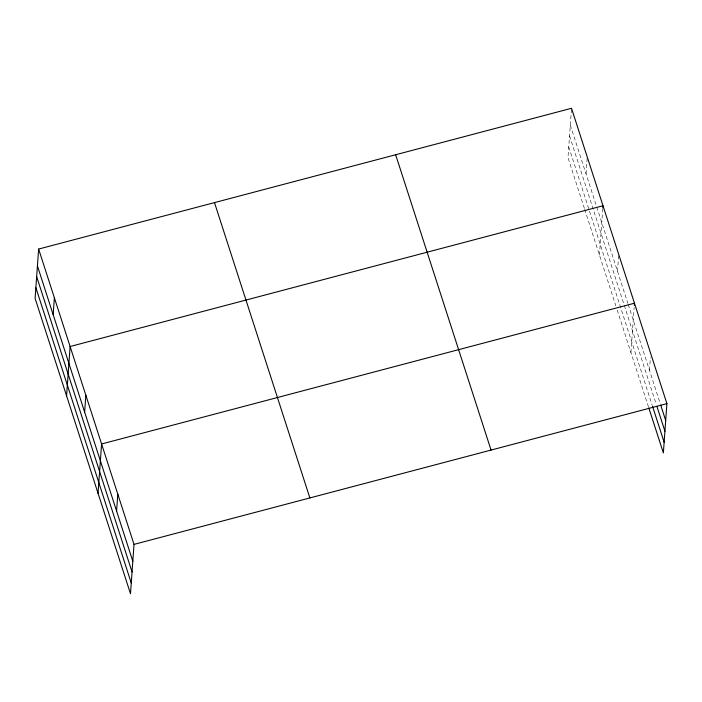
<?xml version="1.0" encoding="UTF-8"?>
<svg xmlns="http://www.w3.org/2000/svg" width="702" height="702" viewBox="0 0 702 702"><rect width="100%" height="100%" fill="white"/><g stroke="black" fill="none" stroke-linecap="round" stroke-linejoin="round"><path stroke-width="0.53" stroke-dasharray="3.51 2.63" d="M571.437 109.345L567.979 157.608L584.389 208.415M586.047 173.877L587.179 158.073M599.455 255.072L602.842 207.853M617.523 271.332L618.734 254.475M630.931 352.527L634.169 307.423M649.473 370.27L650.385 357.625M570.305 125.149L596.428 206.019M596.761 207.055L627.904 303.475M628.237 304.51L660.398 404.08M569.541 135.855L656.317 404.554M568.743 146.893L652.219 405.344M584.722 209.45L615.865 305.87M617.207 310.021L648.472 406.835"/><path stroke-width="1.05" d="M38.636 249.061L35.1 298.376L130.484 593.708L134.021 544.392L38.636 249.061L571.516 108.292L666.9 403.624L663.364 452.939L648.806 407.853M53.168 314.645L54.37 297.788M66.576 395.84L70.112 346.516L602.992 205.747L602.842 207.853M84.644 412.1L85.855 395.252M98.052 493.295L101.588 443.98L634.468 303.211L634.318 305.317M116.593 511.038L117.804 494.182M134.021 544.392L666.9 403.624M660.731 405.107L665.689 420.48M656.984 406.598L664.926 431.186M652.553 406.361L664.136 442.225M395.665 154.747L491.049 450.079M214.487 202.606L309.872 497.937M37.425 265.918L132.81 561.249M36.662 276.632L132.046 571.963M35.872 287.662L131.256 582.993"/></g></svg>
